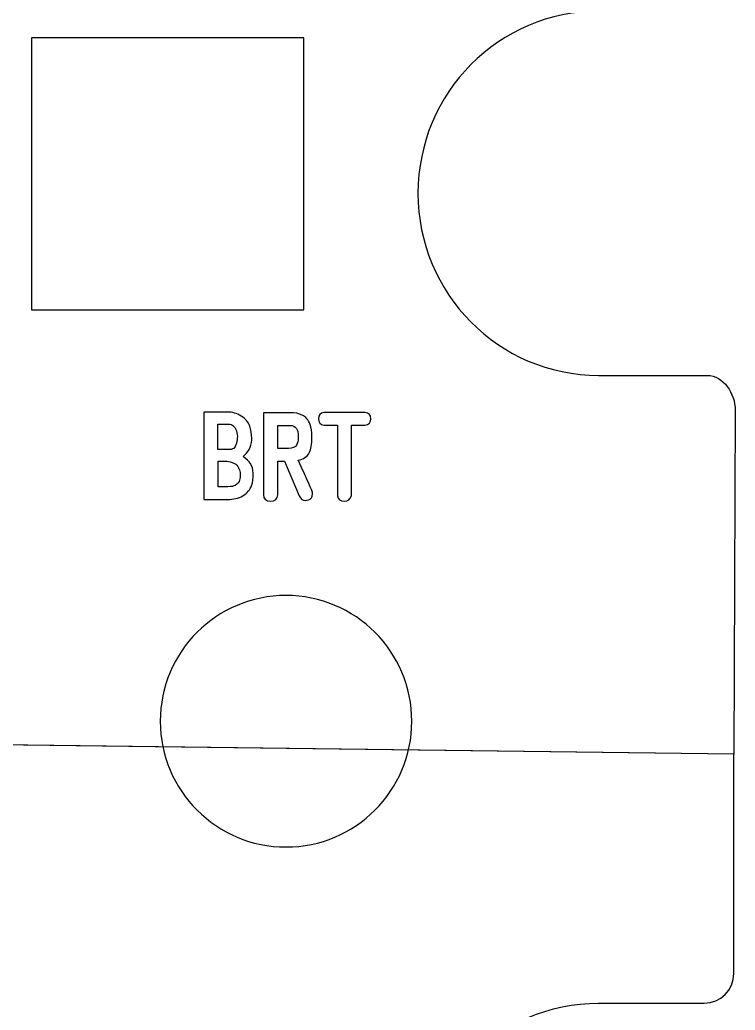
# Model space of a CAD drawing. Header units: millimetres. Extents: x -337 to -166, y 185 to 501.
# Drawn here: x -190.33 to -166.16, y 440.03 to 473.49 of the extents above; entities that cross this region are included whole.
import ezdxf

# ---------------------------------------------------------------- set-up
doc = ezdxf.new("R2010")
doc.units = ezdxf.units.MM
doc.header["$MEASUREMENT"] = 0
doc.layers.add('Layer 1', color=7, linetype='Continuous')

msp = doc.modelspace()

# ---------------------------------------------------------------- linework, layer by layer
at = {"layer": 'Layer 1', "color": 250}
for points in [[(-311.1169, 450.5194), (-311.1169, 450.5194), (-166.2022, 448.6773), (-166.2022, 448.6773), (-166.2022, 448.6773), (-166.2022, 448.6773), (-166.159, 460.3058), (-166.159, 460.3058), (-166.159, 460.3058), (-166.159, 460.8543), (-166.5537, 461.48), (-167.1023, 461.48), (-167.1023, 461.48), (-167.1023, 461.48), (-170.6737, 461.4801), (-170.6737, 461.4801), (-170.6737, 461.4801), (-170.6737, 461.4801), (-170.6739, 461.4805), (-170.6739, 461.4805), (-170.6739, 461.4805), (-170.7003, 461.4801), (-170.7268, 461.4795), (-170.7533, 461.4795), (-170.7533, 461.4795), (-170.7533, 461.4795), (-170.7731, 461.4793), (-170.7731, 461.4793), (-170.7731, 461.4793), (-174.1442, 461.4811), (-176.8765, 464.2387), (-176.8765, 467.6341), (-176.8765, 467.6341), (-176.8765, 471.0327), (-174.139, 473.7887), (-170.7638, 473.7887), (-170.7638, 473.7887), (-170.7337, 473.7888), (-170.7038, 473.7887), (-170.6737, 473.7879), (-170.6737, 473.7879), (-170.6737, 473.7879), (-170.6737, 473.7888), (-170.6737, 473.7888), (-170.6737, 473.7888), (-170.6737, 473.7888), (-167.2022, 473.7888), (-167.2022, 473.7888), (-167.2022, 473.7888), (-166.654, 473.7888), (-166.2023, 474.2404), (-166.2023, 474.7886), (-166.2023, 474.7886), (-166.2023, 474.7886), (-166.2022, 488.8965), (-166.2022, 488.8965), (-166.2022, 488.8965), (-166.2022, 489.4447), (-166.655, 489.8963), (-167.2023, 489.8963), (-167.2023, 489.8963), (-167.2023, 489.8963), (-170.6737, 489.8964), (-170.6737, 489.8964), (-170.6737, 489.8964), (-170.6737, 489.8964), (-170.6739, 489.8978), (-170.6739, 489.8978), (-170.6739, 489.8978), (-170.7038, 489.8972), (-170.7336, 489.8963), (-170.7638, 489.8963), (-170.7638, 489.8963), (-174.1391, 489.8964), (-176.8764, 492.0528), (-176.8764, 495.4512), (-176.8764, 495.4512), (-176.8764, 495.4512), (-176.8871, 499.6101), (-176.8871, 499.6101), (-176.8871, 499.6101), (-176.8871, 500.1598), (-177.3387, 500.6093), (-177.8871, 500.6093), (-177.8871, 500.6093), (-177.8871, 500.6093), (-300.517, 500.6094), (-300.517, 500.6094), (-300.517, 500.6094), (-300.7905, 500.6094), (-301.03, 500.5107), (-301.2245, 500.3161), (-301.2245, 500.3161), (-301.419, 500.1217), (-301.517, 499.8838), (-301.517, 499.6082), (-301.517, 499.6082), (-301.517, 499.6082), (-301.5018, 496.2474), (-301.5018, 496.2474), (-301.5018, 496.2474), (-301.5018, 492.8485), (-304.239, 490.6923), (-307.6143, 490.6923), (-307.6143, 490.6923), (-307.6444, 490.6923), (-307.6744, 490.6931), (-307.7041, 490.6939), (-307.7041, 490.6939), (-307.7041, 490.6939), (-307.7041, 490.6923), (-307.7041, 490.6923), (-307.7041, 490.6923), (-307.7041, 490.6923), (-310.1021, 490.6923), (-310.1021, 490.6923), (-310.1021, 490.6923), (-310.6505, 490.6923), (-311.1021, 490.2407), (-311.1021, 489.6923), (-311.1021, 489.6923), (-311.1021, 489.6923), (-311.1021, 474.7856), (-311.1021, 474.7856), (-311.1021, 474.7856), (-311.1021, 474.2373), (-310.6504, 473.7856), (-310.1021, 473.7856), (-310.1021, 473.7856), (-310.1021, 473.7856), (-307.7041, 473.7856), (-307.7041, 473.7856), (-307.7041, 473.7856), (-307.7041, 473.7856), (-307.7043, 473.7838), (-307.7043, 473.7838), (-307.7043, 473.7838), (-307.6756, 473.7844), (-307.6466, 473.7854), (-307.6178, 473.785), (-307.6178, 473.785), (-307.6178, 473.785), (-307.6016, 473.7849), (-307.6016, 473.7849), (-307.6016, 473.7849), (-304.2321, 473.7815), (-301.5018, 471.0247), (-301.5018, 467.6299), (-301.5018, 467.6299), (-301.5018, 464.2315), (-304.239, 461.4752), (-307.6143, 461.4752), (-307.6143, 461.4752), (-307.6444, 461.4754), (-307.6744, 461.476), (-307.7041, 461.4768), (-307.7041, 461.4768), (-307.7041, 461.4768), (-307.7041, 461.4754), (-307.7041, 461.4754), (-307.7041, 461.4754), (-307.7041, 461.4754), (-310.1021, 461.4754), (-310.1021, 461.4754), (-310.1021, 461.4754), (-310.6509, 461.4754), (-311.1021, 461.0239), (-311.1021, 460.4752), (-311.1021, 460.4752), (-311.1021, 460.4752), (-311.1169, 450.5194), (-311.1169, 450.5194)], [(-311.1169, 450.5214), (-311.1169, 450.5214), (-166.2022, 448.6773), (-166.2022, 448.6773), (-166.2022, 448.6773), (-166.2022, 448.6773), (-166.2022, 441.2629), (-166.2022, 441.2629), (-166.2022, 441.2629), (-166.2022, 440.7156), (-166.6526, 440.2628), (-167.2023, 440.2628), (-167.2023, 440.2628), (-167.2023, 440.2628), (-170.6737, 440.2628), (-170.6737, 440.2628), (-170.6737, 440.2628), (-170.6737, 440.2628), (-170.6739, 440.2624), (-170.6739, 440.2624), (-170.6739, 440.2624), (-170.7003, 440.2628), (-170.7268, 440.2633), (-170.7533, 440.2633), (-170.7533, 440.2633), (-170.7533, 440.2633), (-170.7731, 440.2635), (-170.7731, 440.2635), (-170.7731, 440.2635), (-174.1442, 440.2612), (-176.8765, 437.5041), (-176.8765, 434.1087), (-176.8765, 434.1087), (-176.8765, 430.7102), (-174.139, 427.9541), (-170.7638, 427.9541), (-170.7638, 427.9541), (-170.7337, 427.9541), (-170.7038, 427.9541), (-170.6737, 427.9549), (-170.6737, 427.9549), (-170.6737, 427.9549), (-170.6737, 427.9541), (-170.6737, 427.9541), (-170.6737, 427.9541), (-170.6737, 427.9541), (-167.2022, 427.9541), (-167.2022, 427.9541), (-167.2022, 427.9541), (-166.654, 427.9541), (-166.2023, 427.4996), (-166.2023, 426.9542), (-166.2023, 426.9542), (-166.2023, 426.9542), (-166.2022, 412.3466), (-166.2022, 412.3466), (-166.2022, 412.3466), (-166.2022, 411.8011), (-166.6543, 411.3465), (-167.2023, 411.3465), (-167.2023, 411.3465), (-167.2023, 411.3465), (-170.6737, 411.3467), (-170.6737, 411.3467), (-170.6737, 411.3467), (-170.6737, 411.3467), (-170.6739, 411.3451), (-170.6739, 411.3451), (-170.6739, 411.3451), (-170.7038, 411.3459), (-170.7336, 411.3465), (-170.7638, 411.3465), (-170.7638, 411.3465), (-174.1391, 411.3467), (-176.8764, 408.59), (-176.8764, 405.1916), (-176.8764, 405.1916), (-176.8764, 405.1916), (-176.8871, 401.4329), (-176.8871, 401.4329), (-176.8871, 401.4329), (-176.8871, 400.8833), (-177.3394, 400.4335), (-177.8871, 400.4335), (-177.8871, 400.4335), (-177.8871, 400.4335), (-299.817, 400.4336), (-299.817, 400.4336), (-299.817, 400.4336), (-300.0898, 400.4336), (-300.33, 400.5321), (-300.5245, 400.7267), (-300.5245, 400.7267), (-300.719, 400.9214), (-300.817, 401.159), (-300.817, 401.4346), (-300.817, 401.4346), (-300.817, 401.4346), (-300.8018, 405.5958), (-300.8018, 405.5958), (-300.8018, 405.5958), (-300.8018, 408.9944), (-303.539, 411.7505), (-306.9143, 411.7505), (-306.9143, 411.7505), (-306.9444, 411.7505), (-306.9744, 411.7497), (-307.0041, 411.7489), (-307.0041, 411.7489), (-307.0041, 411.7489), (-307.0041, 411.7505), (-307.0041, 411.7505), (-307.0041, 411.7505), (-307.0041, 411.7505), (-310.2021, 411.7505), (-310.2021, 411.7505), (-310.2021, 411.7505), (-310.7504, 411.7505), (-311.2021, 412.1997), (-311.2021, 412.7505), (-311.2021, 412.7505), (-311.2021, 412.7505), (-311.2021, 426.9574), (-311.2021, 426.9574), (-311.2021, 426.9574), (-311.2021, 427.508), (-310.7504, 427.9572), (-310.2021, 427.9572), (-310.2021, 427.9572), (-310.2021, 427.9572), (-307.0041, 427.9573), (-307.0041, 427.9573), (-307.0041, 427.9573), (-307.0041, 427.9573), (-307.0043, 427.9593), (-307.0043, 427.9593), (-307.0043, 427.9593), (-306.9756, 427.9587), (-306.9466, 427.9574), (-306.9178, 427.9578), (-306.9178, 427.9578), (-306.9178, 427.9578), (-306.9016, 427.9579), (-306.9016, 427.9579), (-306.9016, 427.9579), (-303.5321, 427.9617), (-300.8018, 430.7181), (-300.8018, 434.1129), (-300.8018, 434.1129), (-300.8018, 437.5117), (-303.539, 440.2676), (-306.9143, 440.2676), (-306.9143, 440.2676), (-306.9444, 440.2678), (-306.9744, 440.2668), (-307.0041, 440.266), (-307.0041, 440.266), (-307.0041, 440.266), (-307.0041, 440.2678), (-307.0041, 440.2678), (-307.0041, 440.2678), (-307.0041, 440.2678), (-310.1021, 440.2678), (-310.1021, 440.2678), (-310.1021, 440.2678), (-310.6511, 440.2678), (-311.1021, 440.7169), (-311.1021, 441.2676), (-311.1021, 441.2676), (-311.1021, 441.2676), (-311.1169, 450.5214), (-311.1169, 450.5214)]]:
    msp.add_open_spline(points, degree=3, knots=[0, 0, 0, 0, 0.0227273, 0.0227273, 0.0227273, 0.0227273, 0.0454545, 0.0454545, 0.0454545, 0.0454545, 0.0681818, 0.0681818, 0.0681818, 0.0681818, 0.0909091, 0.0909091, 0.0909091, 0.0909091, 0.1136364, 0.1136364, 0.1136364, 0.1136364, 0.1363636, 0.1363636, 0.1363636, 0.1363636, 0.1590909, 0.1590909, 0.1590909, 0.1590909, 0.1818182, 0.1818182, 0.1818182, 0.1818182, 0.2045455, 0.2045455, 0.2045455, 0.2045455, 0.2272727, 0.2272727, 0.2272727, 0.2272727, 0.25, 0.25, 0.25, 0.25, 0.2727273, 0.2727273, 0.2727273, 0.2727273, 0.2954545, 0.2954545, 0.2954545, 0.2954545, 0.3181818, 0.3181818, 0.3181818, 0.3181818, 0.3409091, 0.3409091, 0.3409091, 0.3409091, 0.3636364, 0.3636364, 0.3636364, 0.3636364, 0.3863636, 0.3863636, 0.3863636, 0.3863636, 0.4090909, 0.4090909, 0.4090909, 0.4090909, 0.4318182, 0.4318182, 0.4318182, 0.4318182, 0.4545455, 0.4545455, 0.4545455, 0.4545455, 0.4772727, 0.4772727, 0.4772727, 0.4772727, 0.5, 0.5, 0.5, 0.5, 0.5227273, 0.5227273, 0.5227273, 0.5227273, 0.5454545, 0.5454545, 0.5454545, 0.5454545, 0.5681818, 0.5681818, 0.5681818, 0.5681818, 0.5909091, 0.5909091, 0.5909091, 0.5909091, 0.6136364, 0.6136364, 0.6136364, 0.6136364, 0.6363636, 0.6363636, 0.6363636, 0.6363636, 0.6590909, 0.6590909, 0.6590909, 0.6590909, 0.6818182, 0.6818182, 0.6818182, 0.6818182, 0.7045455, 0.7045455, 0.7045455, 0.7045455, 0.7272727, 0.7272727, 0.7272727, 0.7272727, 0.75, 0.75, 0.75, 0.75, 0.7727273, 0.7727273, 0.7727273, 0.7727273, 0.7954545, 0.7954545, 0.7954545, 0.7954545, 0.8181818, 0.8181818, 0.8181818, 0.8181818, 0.8409091, 0.8409091, 0.8409091, 0.8409091, 0.8636364, 0.8636364, 0.8636364, 0.8636364, 0.8863636, 0.8863636, 0.8863636, 0.8863636, 0.9090909, 0.9090909, 0.9090909, 0.9090909, 0.9318182, 0.9318182, 0.9318182, 0.9318182, 0.9545455, 0.9545455, 0.9545455, 0.9545455, 1, 1, 1, 1], dxfattribs=at)
at = {"layer": 'Layer 1', "color": 7}
for points, knots in [([(-189.9369, 472.8887), (-189.9369, 472.8887), (-180.737, 472.8887), (-180.737, 472.8887), (-180.737, 472.8887), (-180.737, 472.8887), (-180.737, 463.6887), (-180.737, 463.6887), (-180.737, 463.6887), (-180.737, 463.6887), (-189.9369, 463.6887), (-189.9369, 463.6887), (-189.9369, 463.6887), (-189.9369, 463.6887), (-189.9369, 472.8887), (-189.9369, 472.8887)], [0, 0, 0, 0, 0.2, 0.2, 0.2, 0.2, 0.4, 0.4, 0.4, 0.4, 0.6, 0.6, 0.6, 0.6, 1, 1, 1, 1]), ([(-182.4921, 457.7753), (-182.546, 457.6146), (-182.6486, 457.4918), (-182.7995, 457.4065), (-182.7995, 457.4065), (-182.9398, 457.3274), (-183.1092, 457.2882), (-183.3079, 457.2882), (-183.3079, 457.2882), (-183.3079, 457.2882), (-184.1095, 457.2883), (-184.1095, 457.2883), (-184.1095, 457.2883), (-184.1095, 457.2883), (-184.1095, 460.2411), (-184.1095, 460.2411), (-184.1095, 460.2411), (-184.1095, 460.2411), (-183.3078, 460.2411), (-183.3078, 460.2411), (-183.3078, 460.2411), (-183.1485, 460.2411), (-182.9964, 460.1949), (-182.851, 460.1035), (-182.851, 460.1035), (-182.705, 460.0115), (-182.6087, 459.8993), (-182.5603, 459.7662), (-182.5603, 459.7662), (-182.5161, 459.6392), (-182.494, 459.4981), (-182.494, 459.3423), (-182.494, 459.3423), (-182.4939, 459.3245), (-182.4946, 459.3086), (-182.4958, 459.2957), (-182.4958, 459.2957), (-182.5184, 459.056), (-182.6142, 458.8694), (-182.7835, 458.7369), (-182.7835, 458.7369), (-182.6682, 458.648), (-182.5891, 458.5732), (-182.5461, 458.5118), (-182.5461, 458.5118), (-182.4792, 458.4186), (-182.4456, 458.3045), (-182.4456, 458.1708), (-182.4456, 458.1708), (-182.4455, 457.9979), (-182.4609, 457.866), (-182.4921, 457.7753)], [0, 0, 0, 0, 0.0714286, 0.0714286, 0.0714286, 0.0714286, 0.1428571, 0.1428571, 0.1428571, 0.1428571, 0.2142857, 0.2142857, 0.2142857, 0.2142857, 0.2857143, 0.2857143, 0.2857143, 0.2857143, 0.3571429, 0.3571429, 0.3571429, 0.3571429, 0.4285714, 0.4285714, 0.4285714, 0.4285714, 0.5, 0.5, 0.5, 0.5, 0.5714286, 0.5714286, 0.5714286, 0.5714286, 0.6428571, 0.6428571, 0.6428571, 0.6428571, 0.7142857, 0.7142857, 0.7142857, 0.7142857, 0.7857143, 0.7857143, 0.7857143, 0.7857143, 0.8571429, 0.8571429, 0.8571429, 0.8571429, 1, 1, 1, 1]), ([(-182.4921, 457.7753), (-182.546, 457.6146), (-182.6486, 457.4918), (-182.7995, 457.4065), (-182.7995, 457.4065), (-182.9398, 457.3274), (-183.1092, 457.2882), (-183.3079, 457.2882), (-183.3079, 457.2882), (-183.3079, 457.2882), (-184.1095, 457.2883), (-184.1095, 457.2883), (-184.1095, 457.2883), (-184.1095, 457.2883), (-184.1095, 460.2411), (-184.1095, 460.2411), (-184.1095, 460.2411), (-184.1095, 460.2411), (-183.3078, 460.2411), (-183.3078, 460.2411), (-183.3078, 460.2411), (-183.1485, 460.2411), (-182.9964, 460.1949), (-182.851, 460.1035), (-182.851, 460.1035), (-182.705, 460.0115), (-182.6087, 459.8993), (-182.5603, 459.7662), (-182.5603, 459.7662), (-182.5161, 459.6392), (-182.494, 459.4981), (-182.494, 459.3423), (-182.494, 459.3423), (-182.494, 459.3423), (-182.4958, 459.2957), (-182.4958, 459.2957), (-182.4958, 459.2957), (-182.5184, 459.056), (-182.6142, 458.8694), (-182.7835, 458.7369), (-182.7835, 458.7369), (-182.6682, 458.648), (-182.5891, 458.5732), (-182.5461, 458.5118), (-182.5461, 458.5118), (-182.4792, 458.4186), (-182.4456, 458.3045), (-182.4456, 458.1708), (-182.4456, 458.1708), (-182.4456, 457.9979), (-182.4609, 457.866), (-182.4921, 457.7753)], [0, 0, 0, 0, 0.0714286, 0.0714286, 0.0714286, 0.0714286, 0.1428571, 0.1428571, 0.1428571, 0.1428571, 0.2142857, 0.2142857, 0.2142857, 0.2142857, 0.2857143, 0.2857143, 0.2857143, 0.2857143, 0.3571429, 0.3571429, 0.3571429, 0.3571429, 0.4285714, 0.4285714, 0.4285714, 0.4285714, 0.5, 0.5, 0.5, 0.5, 0.5714286, 0.5714286, 0.5714286, 0.5714286, 0.6428571, 0.6428571, 0.6428571, 0.6428571, 0.7142857, 0.7142857, 0.7142857, 0.7142857, 0.7857143, 0.7857143, 0.7857143, 0.7857143, 0.8571429, 0.8571429, 0.8571429, 0.8571429, 1, 1, 1, 1]), ([(-180.8876, 457.4036), (-180.8876, 457.4036), (-181.3857, 458.5752), (-181.3857, 458.5752), (-181.3857, 458.5752), (-181.4653, 458.5788), (-181.5421, 458.5793), (-181.6157, 458.5768), (-181.6157, 458.5768), (-181.6157, 458.5768), (-181.6156, 457.4397), (-181.6156, 457.4397), (-181.6156, 457.4397), (-181.6284, 457.3004), (-181.7058, 457.2311), (-181.8475, 457.2311), (-181.8475, 457.2311), (-182.015, 457.2312), (-182.0978, 457.3004), (-182.0953, 457.4397), (-182.0953, 457.4397), (-182.0953, 457.4397), (-182.0953, 460.2177), (-182.0953, 460.2177), (-182.0953, 460.2177), (-182.0953, 460.2177), (-181.2059, 460.2177), (-181.2059, 460.2177), (-181.2059, 460.2177), (-181.0335, 460.2177), (-180.8956, 460.1912), (-180.7925, 460.1385), (-180.7925, 460.1385), (-180.6741, 460.0772), (-180.584, 459.9729), (-180.5226, 459.8238), (-180.5226, 459.8238), (-180.4797, 459.7196), (-180.4582, 459.5754), (-180.4582, 459.3908), (-180.4582, 459.3908), (-180.4582, 459.1517), (-180.4895, 458.9749), (-180.5515, 458.8608), (-180.5515, 458.8608), (-180.6202, 458.7351), (-180.7428, 458.6511), (-180.9201, 458.6094), (-180.9201, 458.6094), (-180.9201, 458.6094), (-180.9218, 458.6151), (-180.9218, 458.6151), (-180.9218, 458.6151), (-180.6054, 457.914), (-180.4484, 457.5617), (-180.4509, 457.558), (-180.4509, 457.558), (-180.4441, 457.5318), (-180.4405, 457.5047), (-180.4405, 457.4771), (-180.4405, 457.4771), (-180.4405, 457.3681), (-180.4871, 457.2986), (-180.5803, 457.2685), (-180.5803, 457.2685), (-180.6139, 457.2582), (-180.6453, 457.2526), (-180.6754, 457.2526), (-180.6754, 457.2526), (-180.7735, 457.2526), (-180.844, 457.3029), (-180.8876, 457.4036)], [0, 0, 0, 0, 0.0526316, 0.0526316, 0.0526316, 0.0526316, 0.1052632, 0.1052632, 0.1052632, 0.1052632, 0.1578947, 0.1578947, 0.1578947, 0.1578947, 0.2105263, 0.2105263, 0.2105263, 0.2105263, 0.2631579, 0.2631579, 0.2631579, 0.2631579, 0.3157895, 0.3157895, 0.3157895, 0.3157895, 0.3684211, 0.3684211, 0.3684211, 0.3684211, 0.4210526, 0.4210526, 0.4210526, 0.4210526, 0.4736842, 0.4736842, 0.4736842, 0.4736842, 0.5263158, 0.5263158, 0.5263158, 0.5263158, 0.5789474, 0.5789474, 0.5789474, 0.5789474, 0.6315789, 0.6315789, 0.6315789, 0.6315789, 0.6842105, 0.6842105, 0.6842105, 0.6842105, 0.7368421, 0.7368421, 0.7368421, 0.7368421, 0.7894737, 0.7894737, 0.7894737, 0.7894737, 0.8421053, 0.8421053, 0.8421053, 0.8421053, 0.8947368, 0.8947368, 0.8947368, 0.8947368, 1, 1, 1, 1]), ([(-180.8876, 457.4036), (-180.8876, 457.4036), (-181.3857, 458.5752), (-181.3857, 458.5752), (-181.3857, 458.5752), (-181.4653, 458.5788), (-181.5421, 458.5793), (-181.6157, 458.5768), (-181.6157, 458.5768), (-181.6157, 458.5768), (-181.6156, 457.4397), (-181.6156, 457.4397), (-181.6156, 457.4397), (-181.6284, 457.3004), (-181.7058, 457.2311), (-181.8475, 457.2311), (-181.8475, 457.2311), (-182.015, 457.2312), (-182.0953, 457.3004), (-182.0953, 457.4397), (-182.0953, 457.4397), (-182.0953, 457.4397), (-182.0953, 460.2177), (-182.0953, 460.2177), (-182.0953, 460.2177), (-182.0953, 460.2177), (-181.2059, 460.2177), (-181.2059, 460.2177), (-181.2059, 460.2177), (-181.0335, 460.2177), (-180.8956, 460.1912), (-180.7925, 460.1385), (-180.7925, 460.1385), (-180.6741, 460.0772), (-180.584, 459.9729), (-180.5226, 459.8238), (-180.5226, 459.8238), (-180.4797, 459.7196), (-180.4582, 459.5754), (-180.4582, 459.3908), (-180.4582, 459.3908), (-180.4582, 459.1517), (-180.4895, 458.9749), (-180.5515, 458.8608), (-180.5515, 458.8608), (-180.6202, 458.7351), (-180.7428, 458.6511), (-180.9201, 458.6094), (-180.9201, 458.6094), (-180.9201, 458.6094), (-180.9218, 458.6151), (-180.9218, 458.6151), (-180.9218, 458.6151), (-180.6054, 457.914), (-180.4509, 457.558), (-180.4509, 457.558), (-180.4509, 457.558), (-180.4441, 457.5318), (-180.4405, 457.5047), (-180.4405, 457.4771), (-180.4405, 457.4771), (-180.4405, 457.3681), (-180.4871, 457.2986), (-180.5803, 457.2685), (-180.5803, 457.2685), (-180.6139, 457.2582), (-180.6453, 457.2526), (-180.6754, 457.2526), (-180.6754, 457.2526), (-180.7735, 457.2526), (-180.844, 457.3029), (-180.8876, 457.4036)], [0, 0, 0, 0, 0.0526316, 0.0526316, 0.0526316, 0.0526316, 0.1052632, 0.1052632, 0.1052632, 0.1052632, 0.1578947, 0.1578947, 0.1578947, 0.1578947, 0.2105263, 0.2105263, 0.2105263, 0.2105263, 0.2631579, 0.2631579, 0.2631579, 0.2631579, 0.3157895, 0.3157895, 0.3157895, 0.3157895, 0.3684211, 0.3684211, 0.3684211, 0.3684211, 0.4210526, 0.4210526, 0.4210526, 0.4210526, 0.4736842, 0.4736842, 0.4736842, 0.4736842, 0.5263158, 0.5263158, 0.5263158, 0.5263158, 0.5789474, 0.5789474, 0.5789474, 0.5789474, 0.6315789, 0.6315789, 0.6315789, 0.6315789, 0.6842105, 0.6842105, 0.6842105, 0.6842105, 0.7368421, 0.7368421, 0.7368421, 0.7368421, 0.7894737, 0.7894737, 0.7894737, 0.7894737, 0.8421053, 0.8421053, 0.8421053, 0.8421053, 0.8947368, 0.8947368, 0.8947368, 0.8947368, 1, 1, 1, 1]), ([(-179.1199, 459.8011), (-179.1199, 459.8011), (-179.1199, 457.411), (-179.1199, 457.411), (-179.1199, 457.411), (-179.17, 457.2864), (-179.2511, 457.225), (-179.3621, 457.2274), (-179.3621, 457.2274), (-179.505, 457.2324), (-179.5842, 457.2931), (-179.5995, 457.4108), (-179.5995, 457.4108), (-179.5995, 457.4108), (-179.5994, 459.8011), (-179.5994, 459.8011), (-179.5994, 459.8011), (-179.5994, 459.8011), (-180.0557, 459.8011), (-180.0557, 459.8011), (-180.0557, 459.8011), (-180.1791, 459.814), (-180.2411, 459.8882), (-180.2411, 460.0219), (-180.2411, 460.0219), (-180.2411, 460.1393), (-180.1791, 460.2072), (-180.0558, 460.225), (-180.0558, 460.225), (-180.0558, 460.225), (-178.6617, 460.225), (-178.6617, 460.225), (-178.6617, 460.225), (-178.5359, 460.2097), (-178.4727, 460.1391), (-178.4727, 460.0146), (-178.4727, 460.0146), (-178.4727, 459.8845), (-178.5359, 459.8134), (-178.6617, 459.8011), (-178.6617, 459.8011), (-178.6617, 459.8011), (-179.1199, 459.8011), (-179.1199, 459.8011)], [0, 0, 0, 0, 0.0833333, 0.0833333, 0.0833333, 0.0833333, 0.1666667, 0.1666667, 0.1666667, 0.1666667, 0.25, 0.25, 0.25, 0.25, 0.3333333, 0.3333333, 0.3333333, 0.3333333, 0.4166667, 0.4166667, 0.4166667, 0.4166667, 0.5, 0.5, 0.5, 0.5, 0.5833333, 0.5833333, 0.5833333, 0.5833333, 0.6666667, 0.6666667, 0.6666667, 0.6666667, 0.75, 0.75, 0.75, 0.75, 0.8333333, 0.8333333, 0.8333333, 0.8333333, 1, 1, 1, 1]), ([(-179.1199, 459.8011), (-179.1199, 459.8011), (-179.1199, 457.411), (-179.1199, 457.411), (-179.1199, 457.411), (-179.17, 457.2864), (-179.2511, 457.225), (-179.3621, 457.2274), (-179.3621, 457.2274), (-179.505, 457.2324), (-179.5842, 457.2931), (-179.5995, 457.4108), (-179.5995, 457.4108), (-179.5995, 457.4108), (-179.5994, 459.8011), (-179.5994, 459.8011), (-179.5994, 459.8011), (-179.5994, 459.8011), (-180.0557, 459.8011), (-180.0557, 459.8011), (-180.0557, 459.8011), (-180.1791, 459.814), (-180.2411, 459.8882), (-180.2411, 460.0219), (-180.2411, 460.0219), (-180.2411, 460.1393), (-180.1791, 460.2072), (-180.0558, 460.225), (-180.0558, 460.225), (-180.0558, 460.225), (-178.6617, 460.225), (-178.6617, 460.225), (-178.6617, 460.225), (-178.5359, 460.2097), (-178.4727, 460.1391), (-178.4727, 460.0146), (-178.4727, 460.0146), (-178.4727, 459.8845), (-178.5359, 459.8134), (-178.6617, 459.8011), (-178.6617, 459.8011), (-178.6617, 459.8011), (-179.1199, 459.8011), (-179.1199, 459.8011)], [0, 0, 0, 0, 0.0833333, 0.0833333, 0.0833333, 0.0833333, 0.1666667, 0.1666667, 0.1666667, 0.1666667, 0.25, 0.25, 0.25, 0.25, 0.3333333, 0.3333333, 0.3333333, 0.3333333, 0.4166667, 0.4166667, 0.4166667, 0.4166667, 0.5, 0.5, 0.5, 0.5, 0.5833333, 0.5833333, 0.5833333, 0.5833333, 0.6666667, 0.6666667, 0.6666667, 0.6666667, 0.75, 0.75, 0.75, 0.75, 0.8333333, 0.8333333, 0.8333333, 0.8333333, 1, 1, 1, 1]), ([(-183.0423, 459.6712), (-183.0743, 459.7398), (-183.1147, 459.7846), (-183.1626, 459.806), (-183.1626, 459.806), (-183.1994, 459.8228), (-183.2595, 459.8312), (-183.3423, 459.8312), (-183.3423, 459.8312), (-183.3423, 459.8312), (-183.6422, 459.8313), (-183.6422, 459.8313), (-183.6422, 459.8313), (-183.6422, 459.8313), (-183.6422, 458.9689), (-183.6422, 458.9689), (-183.6422, 458.9689), (-183.6422, 458.9689), (-183.3098, 458.9689), (-183.3098, 458.9689), (-183.3098, 458.9689), (-183.2129, 458.9689), (-183.1442, 458.9829), (-183.1043, 459.0117), (-183.1043, 459.0117), (-183.0637, 459.0405), (-183.0319, 459.1007), (-183.008, 459.1914), (-183.008, 459.1914), (-182.9889, 459.2646), (-182.9792, 459.3374), (-182.9792, 459.411), (-182.9792, 459.411), (-182.9791, 459.4969), (-183, 459.584), (-183.0423, 459.6712)], [0, 0, 0, 0, 0.1, 0.1, 0.1, 0.1, 0.2, 0.2, 0.2, 0.2, 0.3, 0.3, 0.3, 0.3, 0.4, 0.4, 0.4, 0.4, 0.5, 0.5, 0.5, 0.5, 0.6, 0.6, 0.6, 0.6, 0.7, 0.7, 0.7, 0.7, 0.8, 0.8, 0.8, 0.8, 1, 1, 1, 1]), ([(-183.0423, 459.6712), (-183.0743, 459.7398), (-183.1147, 459.7846), (-183.1626, 459.806), (-183.1626, 459.806), (-183.1994, 459.8228), (-183.2595, 459.8312), (-183.3423, 459.8312), (-183.3423, 459.8312), (-183.3423, 459.8312), (-183.6422, 459.8313), (-183.6422, 459.8313), (-183.6422, 459.8313), (-183.6422, 459.8313), (-183.6422, 458.9689), (-183.6422, 458.9689), (-183.6422, 458.9689), (-183.6422, 458.9689), (-183.3098, 458.9689), (-183.3098, 458.9689), (-183.3098, 458.9689), (-183.2129, 458.9689), (-183.1442, 458.9829), (-183.1043, 459.0117), (-183.1043, 459.0117), (-183.0637, 459.0405), (-183.0319, 459.1007), (-183.008, 459.1914), (-183.008, 459.1914), (-182.9889, 459.2646), (-182.9792, 459.3374), (-182.9792, 459.411), (-182.9792, 459.411), (-182.9792, 459.4969), (-183, 459.584), (-183.0423, 459.6712)], [0, 0, 0, 0, 0.1, 0.1, 0.1, 0.1, 0.2, 0.2, 0.2, 0.2, 0.3, 0.3, 0.3, 0.3, 0.4, 0.4, 0.4, 0.4, 0.5, 0.5, 0.5, 0.5, 0.6, 0.6, 0.6, 0.6, 0.7, 0.7, 0.7, 0.7, 0.8, 0.8, 0.8, 0.8, 1, 1, 1, 1]), ([(-180.9796, 459.6876), (-181.0323, 459.7559), (-181.1047, 459.7901), (-181.1967, 459.7901), (-181.1967, 459.7901), (-181.1967, 459.7901), (-181.6156, 459.7902), (-181.6156, 459.7902), (-181.6156, 459.7902), (-181.6156, 459.7902), (-181.6156, 459.0137), (-181.6156, 459.0137), (-181.6156, 459.0137), (-181.6156, 459.0137), (-181.2562, 459.0137), (-181.2562, 459.0137), (-181.2562, 459.0137), (-181.1164, 459.0137), (-181.0232, 459.051), (-180.9778, 459.1252), (-180.9778, 459.1252), (-180.9439, 459.1792), (-180.9275, 459.2675), (-180.9275, 459.3908), (-180.9275, 459.3908), (-180.9275, 459.5424), (-180.9446, 459.641), (-180.9796, 459.6876)], [0, 0, 0, 0, 0.125, 0.125, 0.125, 0.125, 0.25, 0.25, 0.25, 0.25, 0.375, 0.375, 0.375, 0.375, 0.5, 0.5, 0.5, 0.5, 0.625, 0.625, 0.625, 0.625, 0.75, 0.75, 0.75, 0.75, 1, 1, 1, 1]), ([(-180.9796, 459.6876), (-181.0323, 459.7559), (-181.1047, 459.7901), (-181.1967, 459.7901), (-181.1967, 459.7901), (-181.1967, 459.7901), (-181.6156, 459.7902), (-181.6156, 459.7902), (-181.6156, 459.7902), (-181.6156, 459.7902), (-181.6156, 459.0137), (-181.6156, 459.0137), (-181.6156, 459.0137), (-181.6156, 459.0137), (-181.2562, 459.0137), (-181.2562, 459.0137), (-181.2562, 459.0137), (-181.1164, 459.0137), (-181.0232, 459.051), (-180.9778, 459.1252), (-180.9778, 459.1252), (-180.9439, 459.1792), (-180.9275, 459.2675), (-180.9275, 459.3908), (-180.9275, 459.3908), (-180.9275, 459.5424), (-180.9446, 459.641), (-180.9796, 459.6876)], [0, 0, 0, 0, 0.125, 0.125, 0.125, 0.125, 0.25, 0.25, 0.25, 0.25, 0.375, 0.375, 0.375, 0.375, 0.5, 0.5, 0.5, 0.5, 0.625, 0.625, 0.625, 0.625, 0.75, 0.75, 0.75, 0.75, 1, 1, 1, 1]), ([(-182.9288, 458.3377), (-182.97, 458.4242), (-183.0197, 458.4799), (-183.0779, 458.5051), (-183.0779, 458.5051), (-183.1859, 458.5542), (-183.2699, 458.5787), (-183.33, 458.5787), (-183.33, 458.5787), (-183.33, 458.5787), (-183.63, 458.5788), (-183.63, 458.5788), (-183.63, 458.5788), (-183.63, 458.5788), (-183.63, 457.7158), (-183.63, 457.7158), (-183.63, 457.7158), (-183.63, 457.7158), (-183.2975, 457.7158), (-183.2975, 457.7158), (-183.2975, 457.7158), (-183.1803, 457.7158), (-183.0988, 457.731), (-183.0528, 457.7623), (-183.0528, 457.7623), (-182.9706, 457.8188), (-182.9209, 457.8788), (-182.9037, 457.942), (-182.9037, 457.942), (-182.8921, 457.9892), (-182.8859, 458.0573), (-182.8859, 458.1475), (-182.8859, 458.1475), (-182.8858, 458.2144), (-182.9001, 458.2781), (-182.9288, 458.3377)], [0, 0, 0, 0, 0.1, 0.1, 0.1, 0.1, 0.2, 0.2, 0.2, 0.2, 0.3, 0.3, 0.3, 0.3, 0.4, 0.4, 0.4, 0.4, 0.5, 0.5, 0.5, 0.5, 0.6, 0.6, 0.6, 0.6, 0.7, 0.7, 0.7, 0.7, 0.8, 0.8, 0.8, 0.8, 1, 1, 1, 1]), ([(-182.9288, 458.3377), (-182.97, 458.4242), (-183.0197, 458.4799), (-183.0779, 458.5051), (-183.0779, 458.5051), (-183.1859, 458.5542), (-183.2699, 458.5787), (-183.33, 458.5787), (-183.33, 458.5787), (-183.33, 458.5787), (-183.63, 458.5788), (-183.63, 458.5788), (-183.63, 458.5788), (-183.63, 458.5788), (-183.63, 457.7158), (-183.63, 457.7158), (-183.63, 457.7158), (-183.63, 457.7158), (-183.2975, 457.7158), (-183.2975, 457.7158), (-183.2975, 457.7158), (-183.1803, 457.7158), (-183.0988, 457.731), (-183.0528, 457.7623), (-183.0528, 457.7623), (-182.9706, 457.8188), (-182.9209, 457.8788), (-182.9037, 457.942), (-182.9037, 457.942), (-182.8921, 457.9892), (-182.8859, 458.0573), (-182.8859, 458.1475), (-182.8859, 458.1475), (-182.8859, 458.2144), (-182.9001, 458.2781), (-182.9288, 458.3377)], [0, 0, 0, 0, 0.1, 0.1, 0.1, 0.1, 0.2, 0.2, 0.2, 0.2, 0.3, 0.3, 0.3, 0.3, 0.4, 0.4, 0.4, 0.4, 0.5, 0.5, 0.5, 0.5, 0.6, 0.6, 0.6, 0.6, 0.7, 0.7, 0.7, 0.7, 0.8, 0.8, 0.8, 0.8, 1, 1, 1, 1]), ([(-181.3358, 454.0421), (-178.9886, 454.0421), (-177.0859, 452.1393), (-177.0859, 449.7921), (-177.0859, 449.7921), (-177.0859, 447.445), (-178.9887, 445.5421), (-181.3359, 445.5421), (-181.3359, 445.5421), (-183.6831, 445.5422), (-185.5859, 447.4449), (-185.5859, 449.7921), (-185.5859, 449.7921), (-185.5859, 452.1395), (-183.6831, 454.0421), (-181.3358, 454.0421)], [0, 0, 0, 0, 0.2, 0.2, 0.2, 0.2, 0.4, 0.4, 0.4, 0.4, 0.6, 0.6, 0.6, 0.6, 1, 1, 1, 1])]:
    msp.add_open_spline(points, degree=3, knots=knots, dxfattribs=at)

doc.saveas('drawing.dxf')
